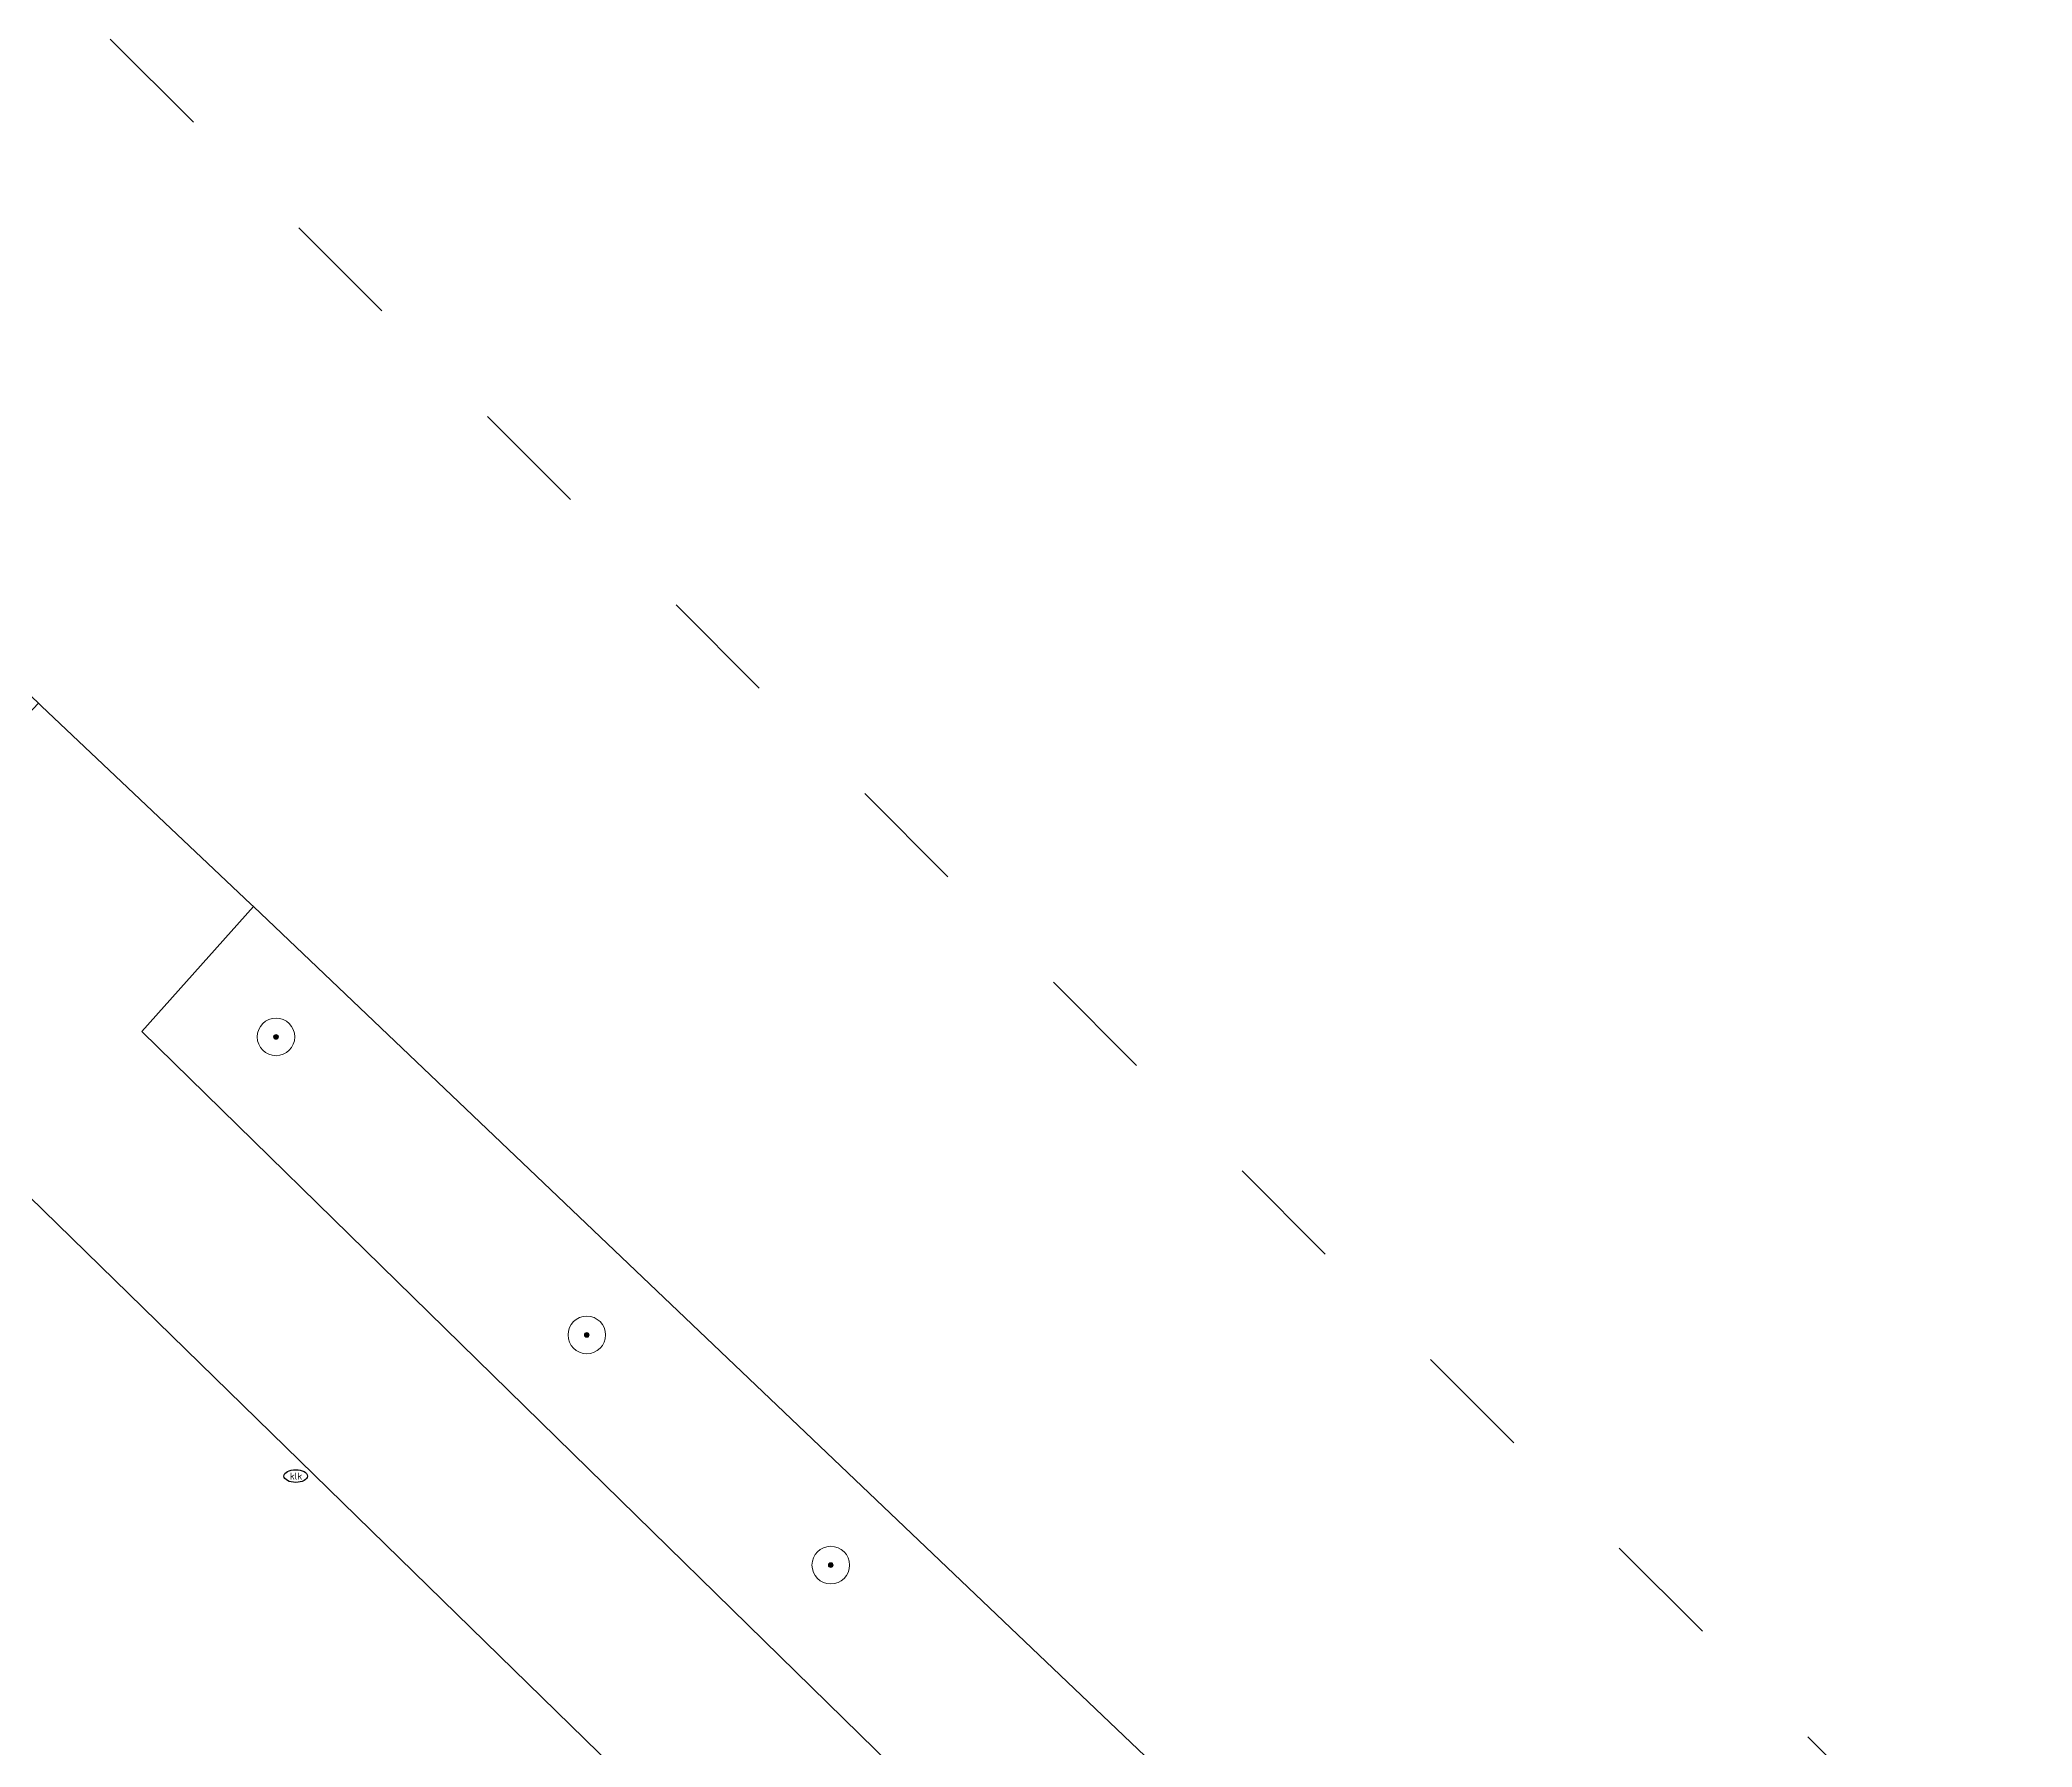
# Model space of a CAD drawing. Header units: metres. Extents: x 30438 to 30782, y 387448 to 387694.
# Drawn here: x 30568.88 to 30590.07, y 387570.83 to 387588.99 of the extents above; entities that cross this region are included whole.
import ezdxf
from ezdxf.enums import TextEntityAlignment as Align

# ---------------------------------------------------------------- set-up
doc = ezdxf.new("R2010")
doc.units = ezdxf.units.M
doc.linetypes.add('HIDDEN5', pattern=[2.8375, 1.25, -1.5875])
for name, color, linetype, lineweight in [('B-GV-GR-BEPLANTING_CULTUUR_HEESTERS-GV', 90, 'Continuous', 18), ('B-GV-GR-BOOM-S', 90, 'Continuous', 25), ('B-GV-IE-MEUBILAIR-S', 7, 'Continuous', 25), ('B-GV-IE-TERREINAFSCHEIDING_KUNSTMATIG_HEKWERK-G', 20, 'IE-TERREINAFSCHEIDING_KUNSTMATIG-SO', 18), ('B-GV-VH-OPENVERHARDING_BETONSTRAATSTEEN-GV', 90, 'Continuous', 18), ('B-GV-VH-OPENVERHARDING_TEGEL-GV', 90, 'Continuous', 18)]:
    doc.layers.add(name, color=color, linetype=linetype, lineweight=lineweight)
doc.styles.add('NLCS-ISO', font='NLCS-ISO.ttf')
doc.linetypes.add('IE-TERREINAFSCHEIDING_KUNSTMATIG-SO', pattern='A,4,[82,NLCS.SHX,S=0.75,R=90,X=0,Y=0],4,-2', length=10)

# ---------------------------------------------------------------- blocks, each defined once
blk = doc.blocks.new('SIE-MEUBILAIR_PUT_KOLK-SO')
blk.add_ellipse((0, 0), major_axis=(1.25, 0), ratio=0.54)
at = {"style": 'NLCS-ISO'}
blk.add_text('klk', height=0.75, dxfattribs=at).set_placement((0.03, 0), align=Align.MIDDLE_CENTER)
blk = doc.blocks.new('SGR-BOOM_GBKN-SO')
at = {"linetype": 'ByBlock', "lineweight": 18}
h = blk.add_hatch(color=0, dxfattribs=at)
h.dxf.hatch_style = 1
edge = h.paths.add_edge_path()
edge.add_arc((0, 0), 0.25, 0, 360)
at = {"color": 0, "linetype": 'ByBlock', "lineweight": 18}
for radius in [2, 0.25]:
    blk.add_circle((0, 0), radius, dxfattribs=at)
at = {"color": 0, "linetype": 'ByBlock', "lineweight": 18, "style": 'NLCS-ISO'}
blk.add_attdef('SOORT', (2.5, 0), '', height=1.5, dxfattribs=at)

msp = doc.modelspace()

# ---------------------------------------------------------------- linework, layer by layer
at = {"linetype": 'HIDDEN5'}
msp.add_line((30710.96, 387447.669), (30510.96, 387647.669), dxfattribs=at)
at = {"layer": 'B-GV-GR-BEPLANTING_CULTUUR_HEESTERS-GV'}
msp.add_lwpolyline([(30571.15, 387579.775), (30569.962, 387578.448), (30595.405, 387553.537), (30596.966, 387555.178)], close=True, dxfattribs=at)
at = {"layer": 'B-GV-IE-TERREINAFSCHEIDING_KUNSTMATIG_HEKWERK-G'}
for points in [[(30561.011, 387590.331), (30561.021, 387589.449), (30561.022, 387589.4), (30568.862, 387581.937), (30568.894, 387581.906)], [(30568.894, 387581.906), (30571.123, 387579.801)], [(30571.123, 387579.801), (30571.15, 387579.775), (30596.966, 387555.178)]]:
    msp.add_lwpolyline(points, dxfattribs=at)
at = {"layer": 'B-GV-VH-OPENVERHARDING_BETONSTRAATSTEEN-GV'}
msp.add_lwpolyline([(30556.179, 387588.98), (30552.651, 387585.196), (30584.453, 387554.22), (30588.014, 387557.896)], close=True, dxfattribs=at)
at = {"layer": 'B-GV-VH-OPENVERHARDING_TEGEL-GV'}
for points in [[(30558.621, 387595.08), (30554.348, 387590.733), (30556.179, 387588.98), (30588.014, 387557.896), (30589.684, 387556.266), (30596.135, 387549.97), (30599.775, 387546.544), (30601.078, 387545.048), (30602.627, 387543.27), (30603.619, 387542.131)], [(30606.322, 387542.048), (30604.223, 387544.519), (30602.5, 387546.547), (30601.531, 387547.63), (30597.638, 387551.33), (30599.24, 387553.005), (30596.966, 387555.178), (30595.405, 387553.537), (30569.962, 387578.448), (30571.15, 387579.775), (30571.123, 387579.801), (30568.894, 387581.906), (30568.862, 387581.937), (30567.619, 387580.625), (30558.998, 387589.007), (30558.804, 387589.089), (30558.621, 387595.08)]]:
    msp.add_lwpolyline(points, dxfattribs=at)

# ---------------------------------------------------------------- block references
at = {"layer": 'B-GV-GR-BOOM-S', "xscale": 0.1, "yscale": 0.1, "zscale": 0.1}
for p in [(30571.39, 387578.389), (30574.696, 387575.219), (30577.291, 387572.771)]:
    msp.add_blockref('SGR-BOOM_GBKN-SO', p, dxfattribs=at)
at = {"layer": 'B-GV-IE-MEUBILAIR-S', "xscale": 0.1, "yscale": 0.1, "zscale": 0.1}
msp.add_blockref('SIE-MEUBILAIR_PUT_KOLK-SO', (30571.6, 387573.718), dxfattribs=at)

doc.saveas('drawing.dxf')
